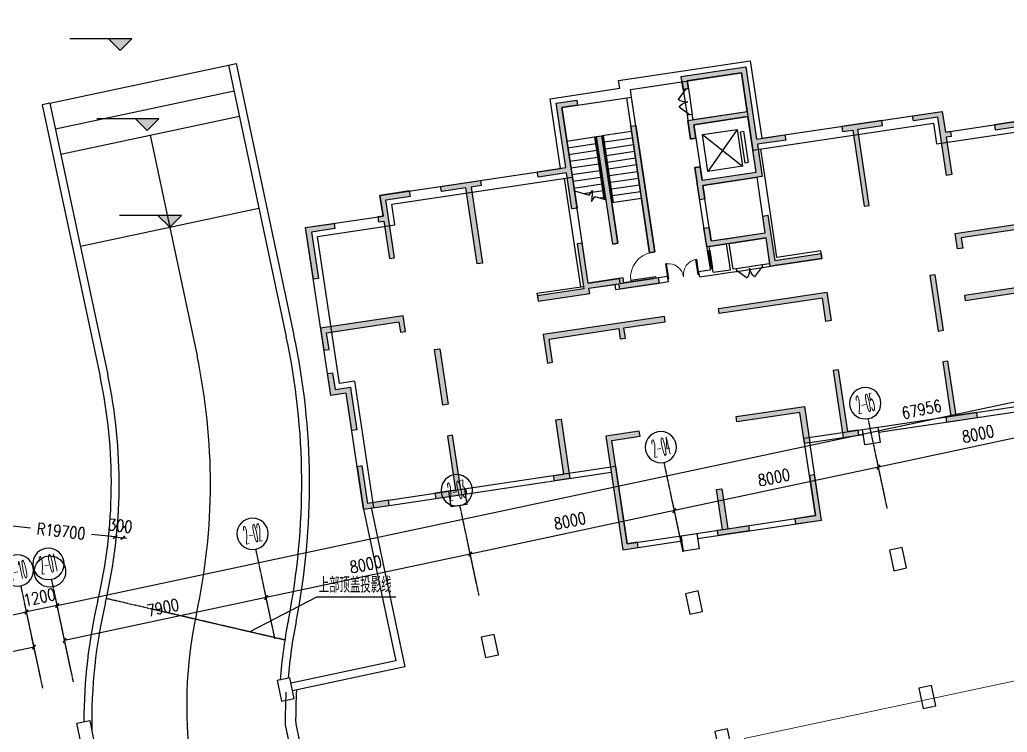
# Model space of a CAD drawing. Extents: x -781653 to 929899, y -295171 to 30012.
# Drawn here: x -272818 to -234958, y -146551 to -119255 of the extents above; entities that cross this region are included whole.
import ezdxf
from ezdxf.enums import TextEntityAlignment as Align

# ---------------------------------------------------------------- set-up
doc = ezdxf.new("R2010")
doc.units = 0
doc.header["$LTSCALE"] = 10
doc.header["$MEASUREMENT"] = 0
doc.linetypes.add('CENTER', pattern=[2, 1.25, -0.25, 0.25, -0.25])
doc.linetypes.add('DASH', pattern=[0.35, 0.25, -0.1])
doc.layers.get('0').update_dxf_attribs({"linetype": 'CONTINUOUS'})
doc.layers.get('Defpoints').update_dxf_attribs({"linetype": 'CONTINUOUS'})
for name, color, linetype in [('A-STAIRS', 9, 'CONTINUOUS'), ('AXIS', 3, 'CONTINUOUS'), ('AXIS_TEXT', 7, 'CONTINUOUS'), ('COLU', 1, 'CONTINUOUS'), ('DIM_SYMB', 3, 'CONTINUOUS'), ('DOTE', 8, 'CENTER'), ('jq-h', 252, 'CONTINUOUS'), ('jz', 121, 'CONTINUOUS'), ('OUTLINE', 93, 'DASH'), ('PUB_DIM', 3, 'CONTINUOUS'), ('STAIR', 9, 'CONTINUOUS'), ('TEXT', 7, 'CONTINUOUS'), ('wall', 8, 'CONTINUOUS'), ('WINDOW', 4, 'CONTINUOUS'), ('wj', 7, 'CONTINUOUS'), ('结构墙', 1, 'CONTINUOUS')]:
    doc.layers.add(name, color=color, linetype=linetype)
doc.layers.add('RD-line', color=2, linetype='CONTINUOUS', lineweight=0)
doc.layers.get('DOTE').off()
doc.styles.add('_TCH_AXIS', font='COMPLEX', dxfattribs={"bigfont": 'GBCBIG'})
doc.styles.add('_TEL_DIM', font='SIMPLEX', dxfattribs={"width": 0.8, "height": 3.5, "bigfont": 'HZTXT'})
doc.styles.add('COMPLEX', font='COMPLEX')
doc.styles.add('DIM_FONT', font='SIMPLEX', dxfattribs={"width": 0.8, "bigfont": 'HZTXT'})
doc.styles.add('FS2', font='tjromans.shx', dxfattribs={"width": 0.8, "bigfont": 'tjhztxt.shx'})
doc.linetypes.add('BRA', pattern='A,2.8,-0.1,["B",_TEL_DIM,S=0.07,R=0,X=0,Y=-0.12],-0.25', length=3.15)
doc.dimstyles.new('DIMN300', dxfattribs={"dimscale": 3, "dimtxt": 300, "dimasz": 100, "dimexe": 250, "dimexo": 300, "dimgap": 150, "dimtad": 1, "dimdec": 0, "dimzin": 0, "dimdsep": 46, "dimtxsty": 'DIM_FONT', "dimblk": 'ARCHTICK', "dimcen": 0.09, "dimclrt": 7, "dimazin": 2, "dimtfac": 1, "dimtdec": 0, "dimtix": 1, "dimtmove": 2, "dimatfit": 3, "dimfxl": 0, "dimtolj": 1, "dimtzin": 0, "dimarcsym": 0})

# ---------------------------------------------------------------- blocks, each defined once
blk = doc.blocks.new('DTTT')
at = {"layer": 'jz'}
for p, q in [((748, -792), (-748, 792)), ((-748, -792), (748, 792))]:
    blk.add_line(p, q, dxfattribs=at)
for points in [[(-1003, -673), (-1003, 673), (-871, 673), (-871, -673)], [(-748, -792), (-748, 792), (748, 792), (748, -792)]]:
    blk.add_lwpolyline(points, close=True, dxfattribs=at)
blk = doc.blocks.new('st02')
at = {"layer": 'DIM_SYMB'}
blk.add_lwpolyline([(0, -1930), (537, -2172), (693, -2013), (587, -2426), (742, -2265), (1150, -2450)], dxfattribs=at)
at = {"layer": 'STAIR'}
for p, q in [((0, 0), (1150, 0)), ((1080, -2418), (1080, 0)), ((1120, -2436), (1120, 0)), ((2500, 0), (1350, 0)), ((1380, -2600), (1380, 0)), ((1420, -2600), (1420, 0)), ((0, -260), (1080, -260)), ((1120, -260), (1150, -260)), ((1380, -260), (1350, -260)), ((2500, -260), (1420, -260)), ((0, -520), (1080, -520)), ((1120, -520), (1150, -520)), ((1380, -520), (1350, -520)), ((2500, -520), (1420, -520)), ((0, -780), (1080, -780)), ((0, -1040), (1080, -1040)), ((1120, -780), (1150, -780)), ((1120, -1040), (1150, -1040)), ((1380, -780), (1350, -780)), ((1380, -1040), (1350, -1040)), ((2500, -780), (1420, -780)), ((2500, -1040), (1420, -1040)), ((0, -1300), (1080, -1300)), ((1120, -1300), (1150, -1300)), ((1380, -1300), (1350, -1300)), ((2500, -1300), (1420, -1300)), ((0, -1560), (1080, -1560)), ((0, -1820), (1080, -1820)), ((1120, -1560), (1150, -1560)), ((1120, -1820), (1150, -1820)), ((1380, -1560), (1350, -1560)), ((1380, -1820), (1350, -1820)), ((2500, -1560), (1420, -1560)), ((2500, -1820), (1420, -1820)), ((332, -2080), (1080, -2080)), ((1120, -2080), (1150, -2080)), ((1380, -2080), (1350, -2080)), ((2500, -2080), (1420, -2080)), ((609, -2340), (670, -2340)), ((907, -2340), (1080, -2340)), ((1120, -2340), (1150, -2340)), ((1380, -2340), (1350, -2340)), ((2500, -2600), (1350, -2600)), ((2500, -2340), (1420, -2340))]:
    blk.add_line(p, q, dxfattribs=at)
blk = doc.blocks.new('A$C24CC5D58')
at = {"color": 8, "extrusion": (0, 0, -1)}
for p, q in [((15200, 17100), (14846, 16746)), ((15200, 16100), (14846, 16454)), ((15100, 10850), (15100, 10150)), ((15200, 10850), (15100, 10850)), ((15133, 10150), (15133, 10850)), ((15167, 10150), (15167, 10850)), ((15200, 10850), (15200, 10150)), ((12025, 10150), (12025, 10100)), ((13000, 10150), (12025, 10150)), ((13000, 10100), (12025, 10100)), ((13000, 10100), (13000, 10150)), ((15100, 10150), (15200, 10150)), ((16100, 9950), (16454, 9596)), ((17100, 9950), (16746, 9596))]:
    blk.add_line(p, q, dxfattribs=at)
at = {"color": 8}
for p, q in [((13450, 10000), (13450, 10585)), ((13480, 10585), (13450, 10585)), ((13480, 10000), (13480, 10585)), ((14620, 10000), (14620, 10585)), ((14620, 10585), (14650, 10585)), ((14650, 10000), (14650, 10585)), ((13450, 10000), (13480, 10000)), ((14650, 10000), (14620, 10000))]:
    blk.add_line(p, q, dxfattribs=at)
at = {"color": 8, "extrusion": (0, 0, -1)}
for centre, start, end in [((-15200, 17100), 270, 315), ((-15200, 16100), 45, 90), ((-16100, 9950), 180, 225), ((-17100, 9950), 315, 360)]:
    blk.add_arc(centre, 500, start, end, dxfattribs=at)
at = {"color": 8, "lineweight": 13, "extrusion": (0, 0, -1)}
blk.add_arc((-13000, 10125), 975, 1.4693, 90, dxfattribs=at)
at = {"color": 8, "lineweight": 13}
for centre, start, end in [((13465, 10000), 0, 88.5307), ((14635, 10000), 91.4693, 180)]:
    blk.add_arc(centre, 585, start, end, dxfattribs=at)
at = {"layer": 'DIM_SYMB', "color": 8}
for points in [[(10940, 15800, 0, 0, 0), (10940, 14800, 80, 0, 0), (10940, 14500, 0, 0, 0)], [(12360, 13200, 0, 0, 0), (12360, 15500, 80, 0, 0), (12360, 15800, 0, 0, 0)]]:
    blk.add_lwpolyline(points, format="xyseb", dxfattribs=at)
at = {"layer": 'STAIR', "color": 8}
blk.add_line((15300, 15175), (15300, 14075), dxfattribs=at)
at = {"layer": 'wall', "color": 8}
for p, q in [((12900, 17100), (12900, 11100)), ((13100, 11100), (13100, 17100)), ((15100, 17400), (15100, 17100)), ((15100, 17100), (15300, 17100)), ((15300, 17100), (15300, 17400)), ((15300, 16100), (15100, 16100)), ((15100, 16100), (15100, 15800)), ((15300, 15900), (15300, 16100)), ((11550, 11640), (11550, 15800)), ((11550, 15800), (11750, 15800)), ((11750, 11640), (11750, 15800)), ((15100, 15800), (15100, 15175)), ((15102, 15822), (15102, 15822)), ((15298, 15778), (15298, 15778)), ((15300, 15900), (17400, 15900)), ((15300, 15175), (15300, 15700)), ((15300, 15700), (17400, 15700)), ((15100, 15175), (15300, 15175)), ((10100, 10200), (10100, 14400)), ((10400, 10300), (10400, 14400)), ((17400, 13550), (17400, 14400)), ((17700, 13450), (17700, 14400)), ((15300, 14075), (15100, 14075)), ((15100, 14075), (15100, 13450)), ((15300, 13550), (15300, 14075)), ((15100, 11100), (15100, 13450)), ((15300, 13550), (17400, 13550)), ((15300, 11200), (15300, 13350)), ((15300, 13350), (17400, 13350)), ((17400, 11200), (17400, 13350)), ((17700, 11100), (17700, 13450)), ((11550, 11640), (11750, 11640)), ((12900, 11100), (13100, 11100)), ((15100, 11100), (15100, 10850)), ((15200, 10850), (15200, 11000)), ((15200, 11000), (15870, 11000)), ((15300, 11200), (15870, 11200)), ((15870, 11200), (17400, 11200)), ((15870, 10000), (15870, 11000)), ((15970, 10000), (15970, 11000)), ((15970, 11000), (17400, 11000)), ((17400, 10000), (17400, 11000)), ((17700, 10200), (17700, 11100)), ((15100, 10850), (15200, 10850)), ((10400, 10300), (11600, 10300)), ((11600, 10300), (11600, 10100)), ((8400, 10200), (10200, 10200)), ((8400, 10200), (8400, 9900)), ((8400, 9900), (10400, 9900)), ((10200, 10200), (10200, 10200)), ((10400, 9900), (10400, 10100)), ((10400, 10100), (11400, 10100)), ((11400, 10100), (11400, 9900)), ((11400, 9900), (13000, 9900)), ((11600, 10100), (12900, 10100)), ((13100, 10100), (12900, 10100)), ((13000, 9900), (13450, 9900)), ((13450, 10100), (13100, 10100)), ((13450, 9900), (13450, 10100)), ((15100, 10100), (14650, 10100)), ((14650, 10100), (14650, 9900)), ((14650, 9900), (15200, 9900)), ((15200, 10150), (15100, 10150)), ((15100, 10150), (15100, 10100)), ((15200, 10000), (15200, 10150)), ((15200, 10000), (15870, 10000)), ((15200, 9900), (15870, 9900)), ((15870, 9900), (16100, 9900)), ((16100, 10000), (15970, 10000)), ((16100, 9900), (16100, 10000)), ((17400, 10000), (17100, 10000)), ((17100, 10000), (17100, 9900)), ((17100, 9900), (17500, 9900)), ((19400, 9900), (17500, 9900)), ((19400, 10200), (17700, 10200)), ((19400, 9900), (19400, 10200))]:
    blk.add_line(p, q, dxfattribs=at)
at = {"layer": 'WINDOW', "color": 8}
for p, q in [((15100, 17100), (15100, 16100)), ((15300, 17100), (15300, 16100)), ((17100, 10000), (16100, 10000)), ((16100, 9900), (17100, 9900))]:
    blk.add_line(p, q, dxfattribs=at)
at = {"layer": 'WINDOW', "color": 8, "linetype": 'DASH'}
for p, q in [((15300, 15175), (15100, 15175)), ((15100, 14075), (15300, 14075))]:
    blk.add_line(p, q, dxfattribs=at)
at = {"layer": 'OUTLINE', "color": 8}
blk.add_blockref('st02', (10400, 15800), dxfattribs=at)
at = {"layer": 'STAIR', "color": 8, "xscale": 0.9000000000232827, "yscale": 0.9000000000232827, "zscale": 0.9, "rotation": 180}
blk.add_blockref('DTTT', (16242, 14565), dxfattribs=at)
blk = doc.blocks.new('JG301')
at = {"layer": 'jq-h'}
for points in [[(-200, -1700), (-2500, -1700), (-2500, -2425), (-2300, -2425), (-2300, -1900), (-200, -1900), (-200, -4050), (-2300, -4050), (-2300, -3525), (-2500, -3525), (-2500, -4775), (-2300, -4775), (-2300, -4250), (0, -4250), (0, -3000), (1100, -3000), (1100, -2800), (0, -2800), (0, 0), (-2500, 0), (-2500, -500), (-2300, -500), (-2300, -200), (-200, -200)], [(-7200, -500), (-6600, -500), (-6600, -300), (-7400, -300), (-7400, -2800), (-8500, -2800), (-8500, -3000), (-7400, -3000), (-7400, -4400), (-7200, -4400)], [(-5850, -1800), (-6050, -1800), (-6050, -5960), (-5850, -5960)], [(-4500, -1600), (-4700, -1600), (-4700, -6500), (-4500, -6500)], [(-14600, -5250), (-14400, -5250), (-14400, -3000), (-13450, -3000), (-13450, -2800), (-14600, -2800), (-14600, -3600), (-14800, -3600), (-14800, -3800), (-14600, -3800)], [(-10700, -2800), (-12250, -2800), (-12250, -3000), (-11300, -3000), (-11300, -5950), (-11100, -5950), (-11100, -3000), (-10700, -3000)], [(3700, -5950), (3900, -5950), (3900, -3000), (4850, -3000), (4850, -2800), (3300, -2800), (3300, -3000), (3700, -3000)], [(7000, -5250), (7200, -5250), (7200, -3800), (7400, -3800), (7400, -3600), (7200, -3600), (7200, -2800), (6050, -2800), (6050, -3000), (7000, -3000)], [(-17400, -3800), (-16500, -3800), (-16500, -3600), (-17600, -3600), (-17600, -3600), (-17600, -5600), (-17400, -5600)], [(10300, -5600), (10500, -5600), (10500, -3800), (11700, -3800), (11700, -3600), (9100, -3600), (9100, -3800), (10300, -3800)], [(-9200, -7700), (-7200, -7700), (-7200, -7500), (-6050, -7500), (-6050, -7700), (-4500, -7700), (-4500, -7500), (-5850, -7500), (-5850, -7300), (-7200, -7300), (-7200, -5750), (-7400, -5750), (-7400, -7500), (-9200, -7500)], [(0, -5750), (0, -7500), (1800, -7500), (1800, -7700), (-200, -7700), (-200, -6600), (-2300, -6600), (-2500, -6600), (-2500, -5875), (-2300, -5875), (-2300, -6400), (-200, -6400), (-200, -5750)], [(-14400, -7500), (-17600, -7500), (-17600, -8350), (-17400, -8350), (-17400, -7700), (-14600, -7700), (-14600, -8100), (-14400, -8100)], [(10300, -10100), (10500, -10100), (10500, -7700), (13600, -7700), (13600, -8100), (13800, -8100), (13800, -7500), (7000, -7500), (7000, -8100), (7200, -8100), (7200, -7700), (10300, -7700)], [(-13400, -11100), (-13200, -11100), (-13200, -8950), (-13400, -8950)], [(-4500, -9000), (-9200, -9000), (-9200, -10100), (-9000, -10100), (-9000, -9200), (-6300, -9200), (-6300, -9600), (-6100, -9600), (-6100, -9200), (-4500, -9200)], [(1800, -9000), (-2400, -9000), (-2400, -9200), (1600, -9200), (1600, -10100), (1800, -10100)], [(5800, -11100), (6000, -11100), (6000, -8950), (5800, -8950)], [(-16800, -10100), (-16800, -9900), (-17400, -9900), (-17400, -9250), (-17600, -9250), (-17600, -10100), (-17000, -10100), (-17000, -11550), (-16800, -11550)], [(9600, -9900), (7000, -9900), (7000, -10100), (9400, -10100), (9400, -10500), (9600, -10500)], [(1800, -12000), (1600, -12000), (1600, -14600), (2200, -14600), (2200, -14400), (1800, -14400)], [(-14200, -14600), (-13000, -14600), (-13000, -14400), (-13200, -14400), (-13200, -12300), (-13400, -12300), (-13400, -14400), (-14200, -14400)], [(-9000, -12300), (-9200, -12300), (-9200, -14400), (-9600, -14400), (-9600, -14600), (-9000, -14600)], [(6000, -12300), (5800, -12300), (5800, -14400), (5600, -14400), (5600, -14600), (6800, -14600), (6800, -14400), (6000, -14400)], [(-17000, -14600), (-16000, -14600), (-16000, -14400), (-16800, -14400), (-16800, -12950), (-17000, -12950)], [(-7200, -13400), (-6100, -13400), (-6100, -13200), (-7400, -13200), (-7400, -17600), (-6800, -17600), (-6800, -17400), (-7200, -17400)], [(100, -14600), (300, -14600), (300, -13200), (-2350, -13200), (-2350, -13400), (100, -13400)], [(-3700, -17600), (-2500, -17600), (-2500, -17400), (-3300, -17400), (-3300, -15850), (-3500, -15850), (-3500, -17400), (-3700, -17400)], [(300, -15850), (100, -15850), (100, -17400), (-700, -17400), (-700, -17600), (300, -17600)]]:
    blk.add_hatch(color=256, dxfattribs=at).paths.add_polyline_path(points)
at = {"layer": 'wj'}
for points in [[(1100, -3000), (0, -3000), (0, -4250), (-2300, -4250), (-2300, -4775), (-2500, -4775), (-2500, -3525), (-2300, -3525), (-2300, -4050), (-200, -4050), (-200, -1900), (-2300, -1900), (-2300, -2425), (-2500, -2425), (-2500, -1700), (-200, -1700), (-200, -200), (-2300, -200), (-2300, -500), (-2500, -500), (-2500, 0), (0, 0), (0, -2800), (1100, -2800), (1100, -3000)], [(-7200, -500), (-7200, -4400), (-7400, -4400), (-7400, -3000), (-8500, -3000), (-8500, -2800), (-7400, -2800), (-7400, -300), (-6600, -300), (-6600, -500), (-7200, -500)], [(-14400, -5250), (-14400, -3000), (-13450, -3000), (-13450, -2800), (-14600, -2800), (-14600, -3600), (-14800, -3600), (-14800, -3800), (-14600, -3800), (-14600, -5250), (-14400, -5250)], [(-11300, -3000), (-12250, -3000), (-12250, -2800), (-10700, -2800), (-10700, -3000), (-11100, -3000), (-11100, -5950), (-11300, -5950), (-11300, -3000)], [(3900, -3000), (4850, -3000), (4850, -2800), (3300, -2800), (3300, -3000), (3700, -3000), (3700, -5950), (3900, -5950), (3900, -3000)], [(7200, -2800), (7200, -3600), (7400, -3600), (7400, -3800), (7200, -3800), (7200, -5250), (7000, -5250), (7000, -3000), (6050, -3000), (6050, -2800), (7200, -2800)], [(-17400, -3800), (-17400, -5600), (-17600, -5600), (-17600, -3600), (-16500, -3600), (-16500, -3800), (-17400, -3800)], [(10300, -5600), (10500, -5600), (10500, -3800), (11700, -3800), (11700, -3600), (9100, -3600), (9100, -3800), (10300, -3800), (10300, -5600), (10500, -5600)], [(0, -5750), (0, -7500), (1800, -7500), (1800, -7700), (-200, -7700), (-200, -6600), (-2300, -6600), (-2300, -6600), (-2500, -6600), (-2500, -5875), (-2300, -5875), (-2300, -6400), (-200, -6400), (-200, -5750), (0, -5750)], [(-14400, -7500), (-17600, -7500), (-17600, -8350), (-17400, -8350), (-17400, -7700), (-14600, -7700), (-14600, -8100), (-14400, -8100), (-14400, -7500)], [(7000, -7500), (13800, -7500), (13800, -8100), (13600, -8100), (13600, -7700), (10500, -7700), (10500, -10100), (10300, -10100), (10300, -7700), (7200, -7700), (7200, -8100), (7000, -8100), (7000, -7500)], [(-9200, -9000), (-9200, -10100), (-9000, -10100), (-9000, -9200), (-6300, -9200), (-6300, -9600), (-6100, -9600), (-6100, -9200), (-4500, -9200), (-4500, -9000), (-9200, -9000)], [(-17400, -9250), (-17400, -9900), (-16800, -9900), (-16800, -10100), (-16800, -10100), (-16800, -11550), (-17000, -11550), (-17000, -10100), (-17600, -10100), (-17600, -9250), (-17400, -9250)], [(1600, -14600), (2200, -14600), (2200, -14400), (1800, -14400), (1800, -12000), (1600, -12000), (1600, -14600)], [(-14200, -14400), (-14200, -14600), (-13000, -14600), (-13000, -14400), (-13200, -14400), (-13200, -12300), (-13400, -12300), (-13400, -14400), (-14200, -14400)], [(5800, -14400), (5600, -14400), (5600, -14600), (6800, -14600), (6800, -14400), (6000, -14400), (6000, -12300), (5800, -12300), (5800, -14400)], [(-16800, -14400), (-16800, -12950), (-17000, -12950), (-17000, -14600), (-16000, -14600), (-16000, -14400), (-16800, -14400)], [(-7400, -17600), (-6800, -17600), (-6800, -17400), (-7200, -17400), (-7200, -13400), (-6100, -13400), (-6100, -13200), (-7400, -13200), (-7400, -17600)], [(300, -14600), (100, -14600), (100, -13400), (-2350, -13400), (-2350, -13200), (300, -13200), (300, -14600)], [(-3700, -17400), (-3500, -17400), (-3500, -15850), (-3300, -15850), (-3300, -17400), (-2500, -17400), (-2500, -17600), (-3700, -17600), (-3700, -17400)], [(-700, -17400), (-700, -17600), (300, -17600), (300, -15850), (100, -15850), (100, -17400), (-700, -17400)]]:
    blk.add_lwpolyline(points, dxfattribs=at)
for points in [[(-5850, -1800), (-5850, -5960), (-6050, -5960), (-6050, -1800)], [(-4700, -1600), (-4500, -1600), (-4500, -6500), (-4700, -6500)], [(-7200, -7700), (-7200, -7500), (-6050, -7500), (-6050, -7700), (-4500, -7700), (-4500, -7500), (-5850, -7500), (-5850, -7300), (-7200, -7300), (-7200, -5750), (-7400, -5750), (-7400, -7500), (-9200, -7500), (-9200, -7700)], [(-13200, -8950), (-13200, -11100), (-13400, -11100), (-13400, -8950)], [(1600, -10100), (1600, -9200), (-2400, -9200), (-2400, -9000), (1800, -9000), (1800, -10100)], [(5800, -11100), (6000, -11100), (6000, -8950), (5800, -8950)], [(7000, -10100), (9400, -10100), (9400, -10500), (9600, -10500), (9600, -9900), (7000, -9900)], [(-9600, -14400), (-9200, -14400), (-9200, -12300), (-9000, -12300), (-9000, -14600), (-9600, -14600)]]:
    blk.add_lwpolyline(points, close=True, dxfattribs=at)
blk = doc.blocks.new('A$C0684325B')
at = {"layer": 'PUB_DIM'}
blk.add_hatch(color=256, dxfattribs=at).paths.add_polyline_path([(600, 300), (0, 300), (300, 0)])
for p, q in [((0, 300), (1584, 300)), ((300, 0), (0, 300)), ((300, 0), (600, 300))]:
    blk.add_line(p, q, dxfattribs=at)
blk = doc.blocks.new('_ArchTick')
at = {"color": 0, "linetype": 'ByBlock', "const_width": 0.4}
blk.add_lwpolyline([(-0.5, -0.5), (0.5, 0.5)], dxfattribs=at)
blk = doc.blocks.new('*D186')
at = {"layer": 'Defpoints', "color": 0}
for p in [(-288747, -136963), (-269160, -139069)]:
    blk.add_point(p, dxfattribs=at)
at = {"layer": 'PUB_DIM', "color": 0, "lineweight": -2}
for p, q in [((-288747, -136963), (-272400, -138721)), ((-269160, -139069), (-270061, -138972))]:
    blk.add_line(p, q, dxfattribs=at)
at = {"layer": 'PUB_DIM', "color": 0, "lineweight": -2, "xscale": 150, "yscale": 150, "zscale": 150, "rotation": 353.8622834880536}
blk.add_blockref('_ArchTick', (-269160, -139069), dxfattribs=at)
at = {"layer": 'PUB_DIM', "color": 7, "insert": (-271230, -138847), "char_height": 450, "attachment_point": 5, "rotation": 353.8623, "style": 'DIM_FONT'}
blk.add_mtext('\\A1;R19700', dxfattribs=at)
blk = doc.blocks.new('*D187')
at = {"layer": 'Defpoints', "color": 0}
for p in [(-269160, -139069), (-268862, -139101), (-268862, -139101)]:
    blk.add_point(p, dxfattribs=at)
at = {"layer": 'PUB_DIM', "color": 0, "lineweight": -2}
for p, q in [((-269112, -138622), (-269120, -138696)), ((-268814, -138654), (-268822, -138728)), ((-269160, -139069), (-269309, -139053)), ((-269160, -139069), (-268862, -139101)), ((-268862, -139101), (-268713, -139117))]:
    blk.add_line(p, q, dxfattribs=at)
at = {"layer": 'PUB_DIM', "color": 0, "lineweight": -2, "xscale": 150, "yscale": 150, "zscale": 150}
for p, rotation in [((-269160, -139069), 353.8622834880507), ((-268862, -139101), 173.8622834880507)]:
    blk.add_blockref('_ArchTick', p, dxfattribs=dict(at, rotation=rotation))
at = {"layer": 'PUB_DIM', "color": 7, "insert": (-268963, -138638), "char_height": 450, "attachment_point": 5, "rotation": 353.8623, "style": 'DIM_FONT'}
blk.add_mtext('\\A1;300', dxfattribs=at)
blk = doc.blocks.new('A$C7EC620A8')
at = {"layer": 'COLU'}
for points in [[(108784, 84983), (109377, 85071), (109466, 84478), (108872, 84389)], [(92929, 82615), (93523, 82704), (93611, 82110), (93018, 82022)], [(101837, 80912), (102430, 81001), (102519, 80407), (101925, 80319)], [(109986, 79571), (110475, 79675), (110308, 80458), (109819, 80354), (109986, 79571)], [(102161, 77906), (102650, 78010), (102484, 78793), (101994, 78689), (102161, 77906)], [(94336, 76241), (94825, 76345), (94659, 77128), (94170, 77024), (94336, 76241)], [(86511, 74576), (87000, 74680), (86834, 75463), (86345, 75359), (86511, 74576)], [(111110, 74290), (111599, 74394), (111432, 75176), (110943, 75072), (111110, 74290)], [(79322, 73047), (78833, 72942), (78667, 73725), (79156, 73829), (79322, 73047)], [(103285, 72625), (103774, 72729), (103607, 73511), (103118, 73407), (103285, 72625)]]:
    blk.add_lwpolyline(points, close=True, dxfattribs=at)
at = {"layer": '结构墙', "linetype": 'ByBlock'}
for p, q in [((84481, 98939), (84775, 99001)), ((84481, 98939), (86695, 88534)), ((84775, 99001), (86989, 88596)), ((77635, 97482), (77341, 97419)), ((77341, 97419), (79555, 87014)), ((77635, 97482), (79849, 87077)), ((89654, 81924), (90888, 76121)), ((89947, 81986), (91244, 75890))]:
    blk.add_line(p, q, dxfattribs=at)
at = {"layer": '结构墙'}
for p, q in [((90888, 76121), (86876, 75267)), ((91244, 75890), (86938, 74974))]:
    blk.add_line(p, q, dxfattribs=at)
for points in [[(89654, 81924), (88989, 86374), (88396, 86286), (87436, 92714), (90403, 93157), (90285, 93949), (97208, 94983), (96809, 97653), (99479, 98052), (99435, 98348), (104479, 99102), (104922, 96135), (111845, 97169), (111964, 96377), (118293, 97323), (118175, 98114), (125098, 99148), (124655, 102115)], [(90049, 81983), (89326, 86829), (88732, 86740), (87890, 92378), (90857, 92821), (90739, 93612), (97662, 94646), (97264, 97316), (99934, 97715), (99890, 98012), (104142, 98647), (104586, 95680), (111509, 96714), (111627, 95923), (118748, 96986), (118630, 97778), (125553, 98812), (125110, 101779)]]:
    blk.add_lwpolyline(points, dxfattribs=at)
at = {"layer": '结构墙', "linetype": 'ByBlock'}
for centre, radius, start, end in [((60287, 82914), 27300, 348.8151, 12.0126), ((60287, 82914), 27000, 348.8151, 12.0126), ((60287, 82914), 20000, 346.8367, 12.0126), ((60287, 82914), 19700, 346.8367, 12.0126), ((99236, 73805), 20300, 166.8367, 180.0648), ((99236, 73805), 20000, 166.8367, 181.0524), ((106394, 73797), 20000, 168.8151, 175.4538), ((106394, 73797), 19700, 168.8151, 175.1941)]:
    blk.add_arc(centre, radius, start, end, dxfattribs=at)
blk = doc.blocks.new('_AXISO')
blk.add_circle((0, 0), 0.5)
at = {"layer": 'AXIS_TEXT', "style": 'COMPLEX', "width": 1.041667}
blk.add_attdef('A', text='', height=0.56, dxfattribs=at).set_placement((-0.25, -0.28), (0.25, -0.28), align=Align.FIT)
blk = doc.blocks.new('*D240')
at = {"layer": 'Defpoints', "color": 0}
for p in [(69237, 81849), (77398, 81932), (69573, 80267)]:
    blk.add_point(p, dxfattribs=at)
at = {"layer": 'PUB_DIM', "color": 0, "lineweight": -2}
for p, q in [((77305, 82372), (76984, 83880)), ((77062, 83514), (69237, 81849)), ((69480, 80707), (69159, 82215))]:
    blk.add_line(p, q, dxfattribs=at)
at = {"layer": 'PUB_DIM', "color": 0, "lineweight": -2, "xscale": 150, "yscale": 150, "zscale": 150}
for p, rotation in [((77062, 83514), 12.01260007440828), ((69237, 81849), 192.0126000744082)]:
    blk.add_blockref('_ArchTick', p, dxfattribs=dict(at, rotation=rotation))
at = {"layer": 'PUB_DIM', "color": 7, "insert": (73056, 83121), "char_height": 450, "attachment_point": 5, "rotation": 12.0126, "style": 'DIM_FONT'}
blk.add_mtext('\\A1;8000', dxfattribs=at)
blk = doc.blocks.new('*D241')
at = {"layer": 'Defpoints', "color": 0}
for p in [(76776, 84856), (78572, 82182), (77398, 81932)]:
    blk.add_point(p, dxfattribs=at)
at = {"layer": 'PUB_DIM', "color": 0, "lineweight": -2}
for p, q in [((77305, 82372), (76698, 85223)), ((78478, 82622), (77872, 85473)), ((76776, 84856), (76629, 84825)), ((77950, 85106), (76776, 84856)), ((77950, 85106), (78096, 85137))]:
    blk.add_line(p, q, dxfattribs=at)
at = {"layer": 'PUB_DIM', "color": 0, "lineweight": -2, "xscale": 150, "yscale": 150, "zscale": 150}
for p, rotation in [((77950, 85106), 192.0126000744082), ((76776, 84856), 12.01260007440825)]:
    blk.add_blockref('_ArchTick', p, dxfattribs=dict(at, rotation=rotation))
at = {"layer": 'PUB_DIM', "color": 7, "insert": (77269, 85421), "char_height": 450, "attachment_point": 5, "rotation": 12.0126, "style": 'DIM_FONT'}
blk.add_mtext('\\A1;1200', dxfattribs=at)
blk = doc.blocks.new('*D242')
at = {"layer": 'Defpoints', "color": 0}
for p in [(78235, 83763), (86299, 83826), (78572, 82182)]:
    blk.add_point(p, dxfattribs=at)
at = {"layer": 'PUB_DIM', "color": 0, "lineweight": -2}
for p, q in [((86205, 84266), (85884, 85774)), ((85962, 85408), (78235, 83763)), ((78478, 82622), (78157, 84130))]:
    blk.add_line(p, q, dxfattribs=at)
at = {"layer": 'PUB_DIM', "color": 0, "lineweight": -2, "xscale": 150, "yscale": 150, "zscale": 150}
for p, rotation in [((85962, 85408), 12.01260007440828), ((78235, 83763), 192.0126000744082)]:
    blk.add_blockref('_ArchTick', p, dxfattribs=dict(at, rotation=rotation))
at = {"layer": 'PUB_DIM', "color": 7, "insert": (82005, 85026), "char_height": 450, "attachment_point": 5, "rotation": 12.0126, "style": 'DIM_FONT'}
blk.add_mtext('\\A1;7900', dxfattribs=at)
blk = doc.blocks.new('*D244')
at = {"layer": 'Defpoints', "color": 0}
for p in [(85962, 85408), (94124, 85491), (86299, 83826)]:
    blk.add_point(p, dxfattribs=at)
at = {"layer": 'PUB_DIM', "color": 0, "lineweight": -2}
for p, q in [((94030, 85931), (93709, 87439)), ((93787, 87073), (85962, 85408)), ((86205, 84266), (85884, 85774))]:
    blk.add_line(p, q, dxfattribs=at)
at = {"layer": 'PUB_DIM', "color": 0, "lineweight": -2, "xscale": 150, "yscale": 150, "zscale": 150}
for p, rotation in [((93787, 87073), 12.01260007440828), ((85962, 85408), 192.0126000744082)]:
    blk.add_blockref('_ArchTick', p, dxfattribs=dict(at, rotation=rotation))
at = {"layer": 'PUB_DIM', "color": 7, "insert": (89781, 86680), "char_height": 450, "attachment_point": 5, "rotation": 12.0126, "style": 'DIM_FONT'}
blk.add_mtext('\\A1;8000', dxfattribs=at)
blk = doc.blocks.new('*D245')
at = {"layer": 'Defpoints', "color": 0}
for p in [(101949, 87156), (93787, 87073), (94124, 85491)]:
    blk.add_point(p, dxfattribs=at)
at = {"layer": 'PUB_DIM', "color": 0, "lineweight": -2}
for p, q in [((101855, 87596), (101534, 89104)), ((101612, 88738), (93787, 87073)), ((94030, 85931), (93709, 87439))]:
    blk.add_line(p, q, dxfattribs=at)
at = {"layer": 'PUB_DIM', "color": 0, "lineweight": -2, "xscale": 150, "yscale": 150, "zscale": 150}
for p, rotation in [((101612, 88738), 12.01260007440828), ((93787, 87073), 192.0126000744082)]:
    blk.add_blockref('_ArchTick', p, dxfattribs=dict(at, rotation=rotation))
at = {"layer": 'PUB_DIM', "color": 7, "insert": (97606, 88345), "char_height": 450, "attachment_point": 5, "rotation": 12.0126, "style": 'DIM_FONT'}
blk.add_mtext('\\A1;8000', dxfattribs=at)
blk = doc.blocks.new('*D246')
at = {"layer": 'Defpoints', "color": 0}
for p in [(101612, 88738), (109773, 88821), (101949, 87156)]:
    blk.add_point(p, dxfattribs=at)
at = {"layer": 'PUB_DIM', "color": 0, "lineweight": -2}
for p, q in [((109680, 89261), (109359, 90769)), ((109437, 90403), (101612, 88738)), ((101855, 87596), (101534, 89104))]:
    blk.add_line(p, q, dxfattribs=at)
at = {"layer": 'PUB_DIM', "color": 0, "lineweight": -2, "xscale": 150, "yscale": 150, "zscale": 150}
for p, rotation in [((109437, 90403), 12.01260007440828), ((101612, 88738), 192.0126000744082)]:
    blk.add_blockref('_ArchTick', p, dxfattribs=dict(at, rotation=rotation))
at = {"layer": 'PUB_DIM', "color": 7, "insert": (105431, 90010), "char_height": 450, "attachment_point": 5, "rotation": 12.0126, "style": 'DIM_FONT'}
blk.add_mtext('\\A1;8000', dxfattribs=at)
blk = doc.blocks.new('*D247')
at = {"layer": 'Defpoints', "color": 0}
for p in [(117598, 90486), (109437, 90403), (109773, 88821)]:
    blk.add_point(p, dxfattribs=at)
at = {"layer": 'PUB_DIM', "color": 0, "lineweight": -2}
for p, q in [((117505, 90926), (117184, 92434)), ((117262, 92068), (109437, 90403)), ((109680, 89261), (109359, 90769))]:
    blk.add_line(p, q, dxfattribs=at)
at = {"layer": 'PUB_DIM', "color": 0, "lineweight": -2, "xscale": 150, "yscale": 150, "zscale": 150}
for p, rotation in [((117262, 92068), 12.0126000742341), ((109437, 90403), 192.012600074234)]:
    blk.add_blockref('_ArchTick', p, dxfattribs=dict(at, rotation=rotation))
at = {"layer": 'PUB_DIM', "color": 7, "insert": (113256, 91675), "char_height": 450, "attachment_point": 5, "rotation": 12.0126, "style": 'DIM_FONT'}
blk.add_mtext('\\A1;8000', dxfattribs=at)
blk = doc.blocks.new('*D283')
at = {"layer": 'Defpoints', "color": 0}
for p in [(76776, 84856), (77398, 81932), (6975, 66947)]:
    blk.add_point(p, dxfattribs=at)
at = {"layer": 'PUB_DIM', "color": 0, "lineweight": -2}
for p, q in [((77305, 82372), (76698, 85223)), ((6353, 69871), (76776, 84856)), ((6881, 67387), (6275, 70238))]:
    blk.add_line(p, q, dxfattribs=at)
at = {"layer": 'PUB_DIM', "color": 0, "lineweight": -2, "xscale": 150, "yscale": 150, "zscale": 150}
for p, rotation in [((76776, 84856), 12.01260007422863), ((6353, 69871), 192.0126000742286)]:
    blk.add_blockref('_ArchTick', p, dxfattribs=dict(at, rotation=rotation))
at = {"layer": 'PUB_DIM', "color": 7, "insert": (41471, 77804), "char_height": 450, "attachment_point": 5, "rotation": 12.0126, "style": 'DIM_FONT'}
blk.add_mtext('\\A1;72000', dxfattribs=at)
blk = doc.blocks.new('*D284')
at = {"layer": 'Defpoints', "color": 0}
for p in [(144418, 99250), (144986, 96579), (78518, 82436)]:
    blk.add_point(p, dxfattribs=at)
at = {"layer": 'PUB_DIM', "color": 0, "lineweight": -2}
for p, q in [((144892, 97019), (144340, 99616)), ((77950, 85106), (144418, 99250)), ((78424, 82876), (77872, 85473))]:
    blk.add_line(p, q, dxfattribs=at)
at = {"layer": 'PUB_DIM', "color": 0, "lineweight": -2, "xscale": 150, "yscale": 150, "zscale": 150}
for p, rotation in [((144418, 99250), 12.0126000742294), ((77950, 85106), 192.0126000742295)]:
    blk.add_blockref('_ArchTick', p, dxfattribs=dict(at, rotation=rotation))
at = {"layer": 'PUB_DIM', "color": 7, "insert": (111090, 92618), "char_height": 450, "attachment_point": 5, "rotation": 12.0126, "style": 'DIM_FONT'}
blk.add_mtext('\\A1;67956', dxfattribs=at)
blk = doc.blocks.new('A$C447C5B7F')
at = {"layer": 'AXIS', "linetype": 'ByBlock'}
for p, q in [((109773.4, 88821.2), (109041.7, 92260)), ((101948.6, 87156.2), (101216.9, 90595)), ((94123.8, 85491.2), (93392, 88929.9)), ((86299, 83826.2), (85567.2, 87264.9)), ((78571.9, 82182), (77736.2, 86109.8)), ((77398.2, 81932.2), (76562.4, 85860))]:
    blk.add_line(p, q, dxfattribs=at)
ref = blk.add_blockref('_AXISO', (108931.9, 92850), dxfattribs=dict(at, xscale=-1200.000000000009, yscale=1200, zscale=1200, rotation=204.0252001484516))
ref.add_attrib('A', '2-05', dxfattribs={"layer": 'AXIS_TEXT', "linetype": 'ByBlock', "height": 678.82, "rotation": 12.0126, "style": '_TCH_AXIS', "width": 0.2625}).set_placement((108670.5, 92447.4), (109334.5, 92588.7), align=Align.FIT)
ref = blk.add_blockref('_AXISO', (101095.6, 91169.1), dxfattribs=dict(at, xscale=-1200.000000000009, yscale=1200, zscale=1200, rotation=204.0252001484516))
ref.add_attrib('A', '2-04', dxfattribs={"layer": 'AXIS_TEXT', "linetype": 'ByBlock', "height": 678.82, "rotation": 12.0126, "style": '_TCH_AXIS', "width": 0.256098}).set_placement((100834.2, 90766.5), (101498.2, 90907.8), align=Align.FIT)
ref = blk.add_blockref('_AXISO', (93267.2, 89516.8), dxfattribs=dict(at, xscale=-1200.000000000009, yscale=1200, zscale=1200, rotation=204.0252001484516))
ref.add_attrib('A', '2-03', dxfattribs={"layer": 'AXIS_TEXT', "linetype": 'ByBlock', "height": 678.82, "rotation": 12.0126, "style": '_TCH_AXIS', "width": 0.2625}).set_placement((93005.8, 89114.2), (93669.8, 89255.5), align=Align.FIT)
ref = blk.add_blockref('_AXISO', (85442.4, 87851.8), dxfattribs=dict(at, xscale=-1200.000000000009, yscale=1200, zscale=1200, rotation=204.0252001484516))
ref.add_attrib('A', '2-02', dxfattribs={"layer": 'AXIS_TEXT', "linetype": 'ByBlock', "height": 678.82, "rotation": 12.0126, "style": '_TCH_AXIS', "width": 0.2625}).set_placement((85181, 87449.2), (85845, 87590.4), align=Align.FIT)
ref = blk.add_blockref('_AXISO', (77611.3, 86696.6), dxfattribs=dict(at, xscale=-1200.000000000009, yscale=1200, zscale=1200, rotation=204.0252001484516))
ref.add_attrib('A', '2-01', dxfattribs={"layer": 'AXIS_TEXT', "linetype": 'ByBlock', "height": 678.82, "rotation": 12.0126, "style": '_TCH_AXIS', "width": 0.28}).set_placement((77349.9, 86294), (78013.9, 86435.3), align=Align.FIT)
ref = blk.add_blockref('_AXISO', (76437.6, 86446.9), dxfattribs=dict(at, xscale=-1200.000000000009, yscale=1200, zscale=1200, rotation=204.0252001484516))
ref.add_attrib('A', '1-10', dxfattribs={"layer": 'AXIS_TEXT', "linetype": 'ByBlock', "height": 678.82, "rotation": 12.0126, "style": '_TCH_AXIS', "width": 0.3}).set_placement((76176.2, 86044.3), (76840.2, 86185.5), align=Align.FIT)
at = {"layer": 'PUB_DIM'}
for p1, p2, distance, picture, middle in [((78518, 82435.6), (144986, 96579.1), 2730.2, '*D284', (111090.1, 92618)), ((117598.2, 90486.2), (109773.4, 88821.2), -1616.8, '*D247', (113255.6, 91675.3)), ((6974.9, 66947.1), (77398.2, 81932.2), 2989.6, '*D283', (41470.7, 77803.9))]:
    dim = blk.add_aligned_dim(p1=p1, p2=p2, distance=distance, dimstyle='DIMN300', override={"dimscale": 1.5}, dxfattribs=at)
    dim.commit()
    dim.dimension.update_dxf_attribs({"geometry": picture, "text_midpoint": middle})
for base, p1, p2, picture, middle in [((101612.1, 88737.6), (109773.4, 88821.2), (101948.6, 87156.2), '*D246', (105430.8, 90010.2)), ((93787.3, 87072.6), (101948.6, 87156.2), (94123.8, 85491.2), '*D245', (97606, 88345.2)), ((85962.5, 85407.6), (94123.8, 85491.2), (86299, 83826.2), '*D244', (89781.2, 86680.2)), ((76776, 84856.3), (78571.9, 82182), (77398.2, 81932.2), '*D241', (77269.2, 85421.3)), ((78235.4, 83763.4), (86299, 83826.2), (78571.9, 82182), '*D242', (82005.3, 85025.6)), ((69236.9, 81848.6), (77398.2, 81932.2), (69573.4, 80267.2), '*D240', (73055.7, 83121.2))]:
    dim = blk.add_linear_dim(base=base, p1=p1, p2=p2, angle=12.0126, dimstyle='DIMN300', override={"dimscale": 1.5}, dxfattribs=at)
    dim.commit()
    dim.dimension.update_dxf_attribs({"geometry": picture, "text_midpoint": middle})

msp = doc.modelspace()

# ---------------------------------------------------------------- linework, layer by layer
at = {"layer": 'A-STAIRS', "linetype": 'ByBlock'}
for p, q in [((-271658.4, -122450.5), (-264811.7, -120993.7)), ((-271450.3, -123428.7), (-264603.6, -121971.8)), ((-271242.2, -124406.8), (-264395.5, -122949.9)), ((-270492.9, -127927.9), (-263646.2, -126471)), ((-262639, -146267.1), (-258772.2, -164439.5)), ((-262239.4, -146223.4), (-261440.4, -149978.1))]:
    msp.add_line(p, q, dxfattribs=at)
at = {"layer": 'A-STAIRS', "linetype": 'DASH', "ltscale": 5}
msp.add_line((-262654.6, -143016.9), (-269498.9, -141428.9), dxfattribs=at)
at = {"layer": 'A-STAIRS', "linetype": 'ByBlock'}
msp.add_lwpolyline([(-267818.8, -123678.3), (-266021, -132127.2)], dxfattribs=at)
for centre, radius, start, end in [((-289006.4, -137018.1), 23500, 347.74426, 12.0126), ((-249918, -145509.2), 16500, 167.74426, 192.0126), ((-242639.9, -146079.8), 19600, 176.62746, 180.41962), ((-242639.9, -146079.8), 20000, 176.94254, 180.53653)]:
    msp.add_arc(centre, radius, start, end, dxfattribs=at)
at = {"layer": 'AXIS', "extrusion": (0, 0, -1)}
for start_param, end_param in [(3.7173314, 8.4297204), (3.7173314, 8.4297204), (2.1465351, 3.7173314), (2.1465351, 3.7173314)]:
    msp.add_ellipse((-271658.4, -140396.2), major_axis=(424.3, 424.3), ratio=1, start_param=start_param, end_param=end_param, dxfattribs=at)
at = {"layer": 'RD-line', "linetype": 'BRA', "ltscale": 0.8}
msp.add_line((-245043.5, -146795.8), (-230959.2, -143798.8), dxfattribs=at)
at = {"layer": 'TEXT'}
msp.add_lwpolyline([(-258395.9, -141377.3), (-261445.6, -141377.3), (-263999.2, -142704.9)], dxfattribs=at)
at = {"layer": 'wall', "linetype": 'ByBlock'}
msp.add_line((-247426.7, -139218.1), (-247456.2, -139020.3), dxfattribs=at)
at = {"layer": 'wall'}
for points in [[(-247456.2, -139020.3), (-242313.3, -138252.2), (-242756.4, -135285.2), (-241272.9, -135063.6), (-223865.9, -132463.9), (-222382.4, -132242.3), (-221939.2, -135209.4), (-216796.3, -134441.3)], [(-239886.4, -135058.7), (-223836.4, -132661.7), (-222550.6, -132469.6), (-222107.5, -135436.7), (-216766.7, -134639.1)], [(-246833.3, -139129.5), (-242085.9, -138420.5), (-242529, -135453.4), (-241243.3, -135261.4), (-240479.8, -135147.4)], [(-258679.8, -137663.3), (-249976.3, -136363.4), (-249533.2, -139330.5), (-247456.2, -139020.3)], [(-258650.2, -137861.1), (-250144.6, -136590.8), (-249701.5, -139557.9), (-247426.7, -139218.1)]]:
    msp.add_lwpolyline(points, dxfattribs=at)

# ---------------------------------------------------------------- block references
at = {"rotation": 8.494301955372288}
msp.add_blockref('A$C24CC5D58', (-259789.6, -141064.5), dxfattribs=at)
at = {"layer": 'DOTE'}
msp.add_blockref('A$C447C5B7F', (-349332.1, -226799.4), dxfattribs=at)
at = {"layer": 'jq-h', "rotation": 8.49430196274054}
msp.add_blockref('JG301', (-244982.3, -121057.9), dxfattribs=at)
at = {"layer": 'PUB_DIM', "xscale": -1.5, "yscale": 1.5, "zscale": 1.5}
for p in [(-268519, -120434.7), (-267482.8, -123495.4), (-266619.6, -127199.5)]:
    msp.add_blockref('A$C0684325B', p, dxfattribs=at)
at = {"layer": '结构墙'}
msp.add_blockref('A$C7EC620A8', (-349293.1, -219932.3), dxfattribs=at)

# ---------------------------------------------------------------- texts
at = {"layer": 'TEXT', "style": 'FS2', "width": 0.7}
msp.add_text('上部顶盖投影线', height=600, rotation=0.16112, dxfattribs=at).set_placement((-259959.2, -141207.8), align=Align.CENTER)

# ---------------------------------------------------------------- dimensions: what is measured, and where the dimension line sits
at = {"layer": 'PUB_DIM'}
dim = msp.add_radius_dim(center=(-288747.2, -136963), mpoint=(-269160.1, -139069.3), dimstyle='DIMN300', override={"dimscale": 1.5}, dxfattribs=at)
dim.commit()
dim.dimension.update_dxf_attribs({"geometry": '*D186', "text_midpoint": (-271230.4, -138846.6), "dimtype": 164})
dim = msp.add_aligned_dim(p1=(-269160.1, -139069.3), p2=(-268861.8, -139101.3), distance=0, dimstyle='DIMN300', override={"dimscale": 1.5}, dxfattribs=at)
dim.commit()
dim.dimension.update_dxf_attribs({"geometry": '*D187', "text_midpoint": (-268962.8, -138637.9)})

doc.saveas('drawing.dxf')
